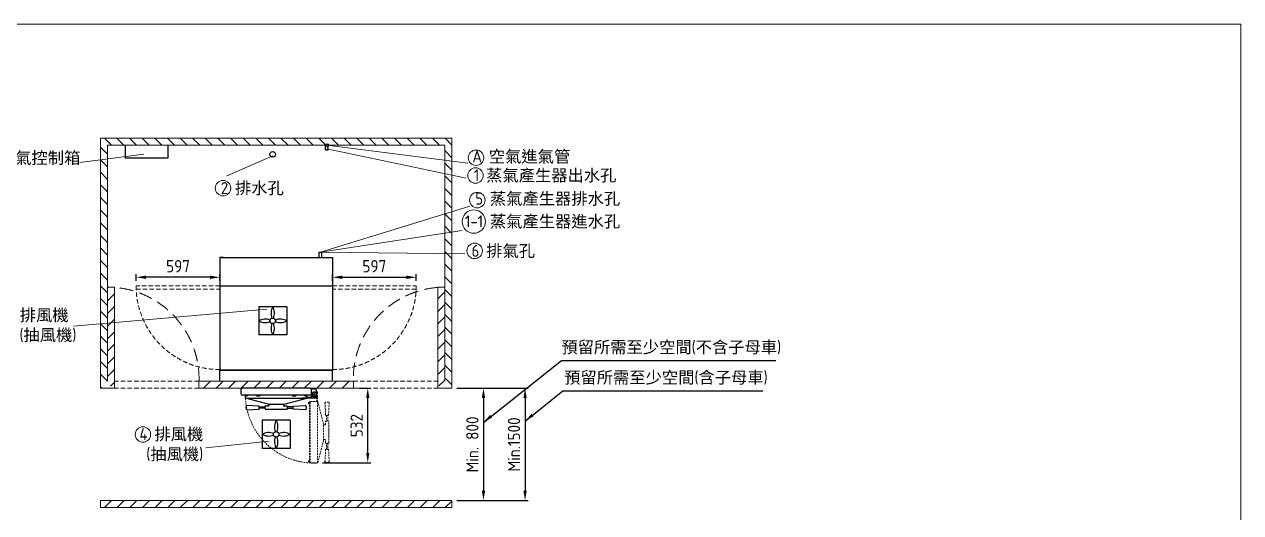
# Model space of a CAD drawing. Header units: millimetres. Extents: x -226924 to 27885, y 103 to 13773.
# Drawn here: x 19228 to 27885, y 5896 to 9373 of the extents above; entities that cross this region are included whole.
import ezdxf

# ---------------------------------------------------------------- set-up
doc = ezdxf.new("R2010")
doc.units = ezdxf.units.MM
doc.linetypes.add('HIDDEN', pattern=[9.525, 6.35, -3.175])
doc.layers.get('0').update_dxf_attribs({"lineweight": 25})
for name, color, linetype, lineweight in [('D', 3, 'Continuous', 9), ('F', 7, 'Continuous', 15), ('H', 2, 'HIDDEN', 15), ('S', 4, 'Continuous', 15)]:
    doc.layers.add(name, color=color, linetype=linetype, lineweight=lineweight)
doc.styles.get("Standard").update_dxf_attribs({"font": 'KAIU.TTF'})
doc.styles.add('STU25', font='isocp2.shx')
doc.dimstyles.new('STU25', dxfattribs={"dimscale": 35, "dimtxt": 2.5, "dimasz": 2, "dimexe": 0.6, "dimexo": 1, "dimgap": 1, "dimtad": 1, "dimdsep": 46, "dimtxsty": 'STU25', "dimcen": 2, "dimazin": 2, "dimtfac": 1, "dimtmove": 0, "dimatfit": 3, "dimfxl": 0, "dimtolj": 1, "dimtzin": 0, "dimarcsym": 0})
doc.dimstyles.new('STU25$7', dxfattribs={"dimscale": 35, "dimtxt": 2.5, "dimasz": 2, "dimexe": 1.25, "dimexo": 0.625, "dimgap": 1, "dimtad": 0, "dimdec": 4, "dimdsep": 46, "dimtxsty": 'STU25', "dimcen": 2.5, "dimazin": 2, "dimtfac": 1, "dimtdec": 4, "dimtmove": 0, "dimatfit": 3, "dimfxl": 0, "dimtolj": 1, "dimtzin": 0, "dimarcsym": 0})

# ---------------------------------------------------------------- blocks, each defined once
blk = doc.blocks.new('*D13')
at = {"layer": 'D', "color": 0, "lineweight": -2}
for p, q in [((21605.1, 6781.9), (21692.8, 6781.9)), ((21671.8, 6320), (21671.8, 6711.9)), ((21350, 6250), (21692.8, 6250))]:
    blk.add_line(p, q, dxfattribs=at)
at = {"layer": 'D', "color": 0}
for points in [[(21683.4, 6711.9), (21660.1, 6711.9), (21671.8, 6781.9)], [(21660.1, 6320), (21683.4, 6320), (21671.8, 6250)]]:
    blk.add_solid(points, dxfattribs=at)
at = {"layer": 'Defpoints', "color": 0}
for p in [(21570.1, 6781.9), (21671.8, 6781.9), (21315, 6250)]:
    blk.add_point(p, dxfattribs=at)
at = {"layer": 'D', "color": 0, "insert": (21593, 6515.9), "char_height": 87.5, "attachment_point": 5, "rotation": 90, "style": 'STU25'}
blk.add_mtext('\\A1;532', dxfattribs=at)
blk = doc.blocks.new('*D15')
at = {"layer": 'D', "color": 0, "lineweight": -2}
for p, q in [((22305.1, 6781.9), (22516.4, 6781.9)), ((22495.4, 6711.9), (22495.4, 6051.9)), ((22305.1, 5981.9), (22516.4, 5981.9))]:
    blk.add_line(p, q, dxfattribs=at)
at = {"layer": 'D', "color": 0}
for points in [[(22507, 6711.9), (22483.7, 6711.9), (22495.4, 6781.9)], [(22483.7, 6051.9), (22507, 6051.9), (22495.4, 5981.9)]]:
    blk.add_solid(points, dxfattribs=at)
at = {"layer": 'Defpoints', "color": 0}
for p in [(22270.1, 6781.9), (22270.1, 5981.9), (22495.4, 5981.9)]:
    blk.add_point(p, dxfattribs=at)
at = {"layer": 'D', "color": 0, "insert": (22416.6, 6381.9), "char_height": 87.5, "attachment_point": 5, "rotation": 90, "style": 'STU25'}
blk.add_mtext('\\A1;{\\Fisocp2.shx;Min. 800}', dxfattribs=at)
blk = doc.blocks.new('*D16')
at = {"layer": 'D', "color": 0, "lineweight": -2}
for p, q in [((22305.1, 6781.9), (22812.5, 6781.9)), ((22791.5, 6711.9), (22791.5, 6051.9)), ((22305.1, 5981.9), (22812.5, 5981.9))]:
    blk.add_line(p, q, dxfattribs=at)
at = {"layer": 'D', "color": 0}
for points in [[(22803.1, 6711.9), (22779.8, 6711.9), (22791.5, 6781.9)], [(22779.8, 6051.9), (22803.1, 6051.9), (22791.5, 5981.9)]]:
    blk.add_solid(points, dxfattribs=at)
at = {"layer": 'Defpoints', "color": 0}
for p in [(22270.1, 6781.9), (22270.1, 5981.9), (22791.5, 5981.9)]:
    blk.add_point(p, dxfattribs=at)
at = {"layer": 'D', "color": 0, "insert": (22712.7, 6381.9), "char_height": 87.5, "attachment_point": 5, "rotation": 90, "style": 'STU25'}
blk.add_mtext('\\A1;{\\Fisocp2.shx;Min.1500}', dxfattribs=at)
blk = doc.blocks.new('*D18')
at = {"layer": 'D', "color": 0, "lineweight": -2}
for p, q in [((21420.1, 7546.9), (21420.1, 7593.2)), ((21490.1, 7572.2), (21947.1, 7572.2)), ((22017.1, 7546.9), (22017.1, 7593.2))]:
    blk.add_line(p, q, dxfattribs=at)
at = {"layer": 'D', "color": 0}
for points in [[(21490.1, 7583.9), (21490.1, 7560.5), (21420.1, 7572.2)], [(21947.1, 7560.5), (21947.1, 7583.9), (22017.1, 7572.2)]]:
    blk.add_solid(points, dxfattribs=at)
at = {"layer": 'Defpoints', "color": 0}
for p in [(22017.1, 7572.2), (21420.1, 7511.9), (22017.1, 7511.9)]:
    blk.add_point(p, dxfattribs=at)
at = {"layer": 'D', "color": 0, "insert": (21718.6, 7650.9), "char_height": 87.5, "attachment_point": 5, "style": 'STU25'}
blk.add_mtext('\\A1;597', dxfattribs=at)
blk = doc.blocks.new('*D19')
at = {"layer": 'D', "color": 0, "lineweight": -2}
for p, q in [((20023.1, 7546.9), (20023.1, 7593.2)), ((20550.1, 7572.2), (20093.1, 7572.2)), ((20620.1, 7546.9), (20620.1, 7593.2))]:
    blk.add_line(p, q, dxfattribs=at)
at = {"layer": 'D', "color": 0}
for points in [[(20093.1, 7583.9), (20093.1, 7560.5), (20023.1, 7572.2)], [(20550.1, 7560.5), (20550.1, 7583.9), (20620.1, 7572.2)]]:
    blk.add_solid(points, dxfattribs=at)
at = {"layer": 'Defpoints', "color": 0}
for p in [(20023.1, 7572.2), (20023.1, 7511.9), (20620.1, 7511.9)]:
    blk.add_point(p, dxfattribs=at)
at = {"layer": 'D', "color": 0, "insert": (20321.6, 7650.9), "char_height": 87.5, "attachment_point": 5, "style": 'STU25'}
blk.add_mtext('\\A1;597', dxfattribs=at)

msp = doc.modelspace()

# ---------------------------------------------------------------- hatches: boundary and pattern name
at = {"layer": 'H', "ltscale": 5}
h = msp.add_hatch(dxfattribs=at)
h.set_pattern_fill('ANSI31', color=256, scale=20, angle=270, style=0)
h.set_pattern_definition([(315, (-41249.11, 729.344), (44.90128, 44.90128), [])])
h.paths.add_polyline_path([(22270.101, 8561.873), (22270.101, 6781.873), (22220.101, 6781.873), (22220.101, 6831.873), (22220.101, 8511.873), (19820.101, 8511.873), (19820.101, 6831.873), (19820.101, 6781.873), (19770.101, 6781.873), (19770.101, 8561.873)])
edge = h.paths.add_edge_path(flags=16)
edge.add_line((19820.101, 7501.089), (19820.101, 6831.873))
h = msp.add_hatch(dxfattribs=at)
h.set_pattern_fill('ANSI31', color=256, scale=20, style=0)
h.set_pattern_definition([(45, (-6341.956, 729.344), (-44.90128, 44.90128), [])])
h.paths.add_polyline_path([(19820.101, 7501.089), (19820.101, 6831.873), (19845.101, 6788.572), (19870.101, 6803.005), (19870.101, 7501.089)])
h = msp.add_hatch(dxfattribs=at)
h.set_pattern_fill('ANSI31', color=256, scale=20, angle=270, style=0)
h.set_pattern_definition([(225, (-211790.85, 22929.736), (-44.90128, 44.90128), [])])
h.paths.add_polyline_path([(22220.101, 7501.089), (22220.101, 6831.873), (22195.101, 6788.572), (22170.101, 6803.005), (22170.101, 7501.089)])
h = msp.add_hatch(dxfattribs=at)
h.set_pattern_fill('ANSI31', color=256, scale=20, style=0)
h.set_pattern_definition([(45, (-6341.956, 1310.95), (-44.90128, 44.90128), [])])
h.paths.add_polyline_path([(20470.101, 6831.873), (20470.101, 6781.873), (21570.101, 6781.873), (21570.101, 6831.873)])
h = msp.add_hatch(dxfattribs=at)
h.set_pattern_fill('ANSI31', color=256, scale=20, style=0)
h.set_pattern_definition([(45, (238020.17, 22995.245), (-44.90128, 44.90128), [])])
h.paths.add_polyline_path([(19770.101, 5981.873), (19770.101, 5931.873), (22270.101, 5931.873), (22270.101, 5981.873)])

# ---------------------------------------------------------------- linework, layer by layer
for p, q in [((21370.601, 8479.498), (21370.601, 8511.873)), ((21390.601, 8479.498), (21390.601, 8511.873)), ((21370.601, 8479.498), (21390.601, 8479.498)), ((20645.101, 7711.873), (20620.101, 7711.873)), ((20620.101, 7711.873), (21420.101, 7711.873)), ((20620.101, 7711.873), (20620.101, 7511.873)), ((21325.101, 7751.873), (21345.101, 7751.873)), ((21325.101, 7711.873), (21325.101, 7751.873)), ((21345.101, 7711.873), (21345.101, 7751.873)), ((21420.101, 7711.873), (21420.101, 7511.873)), ((20620.101, 7511.873), (21420.101, 7511.873)), ((20620.101, 7511.873), (20620.101, 6911.873)), ((20620.101, 7511.873), (21420.101, 7511.873)), ((21420.101, 7511.873), (21420.101, 6911.873)), ((20895.601, 7361.873), (20895.601, 7161.873)), ((21095.601, 7361.873), (20895.601, 7361.873)), ((21095.601, 7361.873), (21095.601, 7161.873)), ((21095.601, 7161.873), (20895.601, 7161.873)), ((20620.101, 6911.873), (21420.101, 6911.873)), ((20620.101, 6831.873), (20620.101, 6911.873)), ((21420.101, 6911.873), (20620.101, 6911.873)), ((21420.101, 6831.873), (21420.101, 6911.873)), ((20767.601, 6769.873), (20767.601, 6743.873)), ((21260.601, 6781.873), (20779.601, 6781.873)), ((21272.601, 6737.873), (21272.601, 6776.873)), ((21272.601, 6776.873), (21300.472, 6776.873)), ((21272.601, 6743.873), (21272.601, 6769.873)), ((21306.472, 6737.873), (21306.472, 6770.873)), ((21260.601, 6731.873), (20779.601, 6731.873)), ((20801.101, 6710.712), (20801.101, 6731.873)), ((20801.101, 6711.873), (21239.101, 6711.873)), ((20962.601, 6669.873), (20801.101, 6710.712)), ((20807.674, 6728.873), (20807.674, 6731.873)), ((20807.674, 6728.873), (20816.944, 6728.873)), ((20816.944, 6728.873), (20816.944, 6731.873)), ((20879.543, 6731.873), (20879.543, 6728.873)), ((20879.543, 6728.873), (20903.814, 6728.873)), ((20903.814, 6731.873), (20903.814, 6728.873)), ((20962.601, 6669.873), (21077.601, 6669.873)), ((20968.601, 6669.873), (20968.601, 6655.873)), ((21071.601, 6669.873), (21071.601, 6655.873)), ((21077.601, 6669.873), (21239.101, 6710.712)), ((21136.389, 6731.873), (21136.389, 6728.873)), ((21136.389, 6728.873), (21160.659, 6728.873)), ((21160.659, 6731.873), (21160.659, 6728.873)), ((21223.258, 6728.873), (21223.258, 6731.873)), ((21223.258, 6728.873), (21232.529, 6728.873)), ((21232.529, 6728.873), (21232.529, 6731.873)), ((21239.101, 6710.712), (21239.101, 6731.873)), ((21271.472, 6722.873), (21276.974, 6742.713)), ((21288.601, 6721.873), (21290.472, 6721.873)), ((20898.114, 6654.873), (20811.114, 6659.373)), ((20811.114, 6629.373), (20898.114, 6633.873)), ((20898.114, 6633.873), (20898.114, 6654.873)), ((20898.114, 6649.123), (20941.351, 6649.123)), ((20941.351, 6639.623), (20898.114, 6639.623)), ((20941.351, 6654.373), (20942.851, 6655.873)), ((20941.351, 6634.373), (20941.351, 6654.373)), ((20941.351, 6634.373), (20942.851, 6632.873)), ((20942.851, 6655.873), (20968.601, 6655.873)), ((20942.851, 6632.873), (21097.351, 6632.873)), ((21071.601, 6655.873), (21097.351, 6655.873)), ((21098.851, 6654.373), (21097.351, 6655.873)), ((21098.851, 6634.373), (21097.351, 6632.873)), ((21098.851, 6654.373), (21098.851, 6634.373)), ((21142.089, 6649.123), (21098.851, 6649.123)), ((21098.851, 6639.623), (21142.089, 6639.623)), ((21142.089, 6654.873), (21229.089, 6659.373)), ((21142.089, 6633.873), (21142.089, 6654.873)), ((21229.089, 6629.373), (21142.089, 6633.873)), ((20920.101, 6554.002), (20920.101, 6354.002)), ((21120.101, 6554.002), (20920.101, 6554.002)), ((21120.101, 6554.002), (21120.101, 6354.002)), ((21120.101, 6354.002), (20920.101, 6354.002))]:
    msp.add_line(p, q)
at = {"linetype": 'Continuous'}
for p, q in [((21306.472, 6711.873), (21205.472, 6711.873)), ((21239.101, 6717.873), (21271.472, 6717.873)), ((21271.472, 6722.873), (21271.472, 6711.873)), ((21296.472, 6751.873), (21289.019, 6751.873)), ((21306.472, 6711.873), (21306.472, 6741.873)), ((21306.472, 6711.873), (21306.472, 6739.873))]:
    msp.add_line(p, q, dxfattribs=at)
msp.add_lwpolyline([(19946.298, 8511.873), (19946.298, 8422.275), (20250.987, 8422.275), (20250.987, 8511.873)])
for centre, radius in [((21380.601, 8511.873), 10.761), ((20995.601, 8446.873), 20), ((20995.601, 7261.873), 20), ((20995.601, 7261.873), 20), ((20995.601, 7261.873), 20), ((20995.601, 7261.873), 20), ((21288.972, 6737.873), 6.45), ((21020.101, 6454.002), 20), ((21020.101, 6454.002), 20), ((21020.101, 6454.002), 20), ((21020.101, 6454.002), 20)]:
    msp.add_circle(centre, radius)
msp.add_circle((21288.972, 6737.873), 6.4, dxfattribs=at)
for centre, radius, start, end in [((21076.626, 7315.998), 93.11, 150.4818019, 201.9770324), ((20914.577, 7315.998), 93.11, 338.0229676, 29.5181981), ((20941.477, 7180.849), 93.11, 68.0229676, 119.5181981), ((21049.726, 7180.849), 93.11, 60.4818019, 111.9770324), ((20941.477, 7342.897), 93.11, 240.4818019, 291.9770324), ((21076.626, 7207.748), 93.11, 158.0229676, 209.5181981), ((20914.577, 7207.748), 93.11, 330.4818019, 21.9770324), ((21049.726, 7342.897), 93.11, 248.0229676, 299.5181981), ((20779.601, 6769.873), 12, 90, 180), ((21260.601, 6769.873), 12, 0, 90), ((21300.472, 6770.873), 6, 0, 90), ((20779.601, 6743.873), 12, 180, 270), ((21260.601, 6743.873), 12, 270, 0), ((21288.601, 6737.873), 16, 180, 270), ((21289.019, 6739.373), 12.5, 90, 164.5), ((21290.472, 6737.873), 16, 270, 0), ((20860.886, 6644.373), 55.773, 168.6471146, 191.3528854), ((20811.114, 6654.366), 5.007, 90, 168.6471146), ((20811.114, 6634.38), 5.007, 191.3528854, 275.9218723), ((21229.089, 6634.38), 5.007, 264.0781277, 348.6471146), ((21229.089, 6654.366), 5.007, 11.3528854, 90), ((21179.316, 6644.373), 55.773, 348.6471146, 11.3528854), ((21101.126, 6508.127), 93.11, 150.4818019, 201.9770324), ((20939.077, 6508.127), 93.11, 338.0229676, 29.5181981), ((20965.977, 6372.978), 93.11, 68.0229676, 119.5181981), ((20965.977, 6535.027), 93.11, 240.4818019, 291.9770324), ((21101.126, 6399.878), 93.11, 158.0229676, 209.5181981), ((20939.077, 6399.878), 93.11, 330.4818019, 21.9770324), ((21074.226, 6372.978), 93.11, 60.4818019, 111.9770324), ((21074.226, 6535.027), 93.11, 248.0229676, 299.5181981)]:
    msp.add_arc(centre, radius, start, end)
msp.add_arc((21296.472, 6741.873), 10, 0, 90, dxfattribs=at)
at = {"layer": 'D'}
for p, q in [((21380.601, 8511.873), (22383.011, 8384.782)), ((21381.54, 8487.017), (22371.411, 8278.658)), ((20079.292, 8448.77), (19622.019, 8390.135)), ((20995.601, 8437.438), (20667.93, 8294.114)), ((21335.101, 7751.873), (22397.212, 8079.387)), ((22342.633, 7906.288), (21335.101, 7751.873)), ((21335.101, 7751.873), (22363.333, 7738.236)), ((20953.526, 7345.656), (19577.835, 7224.356)), ((20969.149, 6406.208), (20518.816, 6358.344))]:
    msp.add_line(p, q, dxfattribs=at)
for centre, radius in [((22442.464, 8423.023), 55), ((22438.515, 8296.394), 55), ((20641.885, 8206.77), 55), ((22451.538, 8121.441), 55), ((22426.556, 7968.55), 82.93), ((22432.668, 7759.974), 55), ((20071.698, 6452.871), 55)]:
    msp.add_circle(centre, radius, dxfattribs=at)
at = {"layer": 'F', "color": 6}
msp.add_lwpolyline([(14699.534, 9372.996), (14699.534, 102.996), (27884.534, 102.996), (27884.534, 9372.996)], close=True, dxfattribs=at)
msp.add_lwpolyline([(14699.534, 9372.996), (14699.534, 102.996), (27884.534, 102.996), (27884.534, 9372.996)], close=True, dxfattribs=at)
at = {"layer": 'H', "ltscale": 5}
for p, q in [((20620.101, 7511.873), (20023.101, 7511.873)), ((20023.101, 7511.873), (20023.101, 7486.873)), ((20023.101, 7486.873), (20620.101, 7486.873)), ((21420.101, 7511.873), (22017.101, 7511.873)), ((22017.101, 7486.873), (21420.101, 7486.873)), ((22017.101, 7511.873), (22017.101, 7486.873)), ((20470.101, 6831.873), (19870.101, 6831.873)), ((20470.101, 6781.873), (19870.101, 6781.873)), ((21570.101, 6831.873), (22170.101, 6831.873)), ((21570.101, 6781.873), (22170.101, 6781.873))]:
    msp.add_line(p, q, dxfattribs=at)
at = {"layer": 'H'}
for p, q in [((21314.972, 6755.373), (21284.972, 6755.373)), ((21303.972, 6720.373), (21284.131, 6725.875))]:
    msp.add_line(p, q, dxfattribs=at)
at = {"layer": 'H', "ltscale": 2}
for p, q in [((21314.972, 6755.373), (21314.972, 6688.002)), ((21250.972, 6681.002), (21257.972, 6681.541)), ((21250.972, 6681.002), (21250.972, 6672.002)), ((21250.972, 6672.002), (21257.972, 6671.464)), ((21258.972, 6688.002), (21257.972, 6687.002)), ((21257.972, 6251.002), (21257.972, 6687.002)), ((21258.972, 6688.002), (21261.972, 6688.002)), ((21261.972, 6250.002), (21261.972, 6688.002)), ((21316.133, 6688.002), (21261.972, 6688.002)), ((21308.972, 6688.002), (21308.972, 6720.373)), ((21314.972, 6250.002), (21314.972, 6688.002)), ((21356.972, 6526.502), (21316.133, 6688.002)), ((21371.972, 6590.99), (21367.472, 6677.99)), ((21397.472, 6677.99), (21392.972, 6590.99)), ((21392.972, 6590.99), (21371.972, 6590.99)), ((21377.722, 6590.99), (21377.722, 6547.752)), ((21387.222, 6547.752), (21387.222, 6590.99)), ((21356.972, 6411.502), (21356.972, 6526.502)), ((21356.972, 6520.502), (21370.972, 6520.502)), ((21372.472, 6547.752), (21370.972, 6546.252)), ((21370.972, 6520.502), (21370.972, 6546.252)), ((21372.472, 6547.752), (21392.472, 6547.752)), ((21392.472, 6547.752), (21393.972, 6546.252)), ((21393.972, 6391.752), (21393.972, 6546.252)), ((21393.972, 6437.252), (21393.972, 6500.752)), ((21356.972, 6411.502), (21316.133, 6250.002)), ((21356.972, 6417.502), (21370.972, 6417.502)), ((21370.972, 6391.752), (21370.972, 6417.502)), ((21371.972, 6347.015), (21367.472, 6260.015)), ((21372.472, 6390.252), (21370.972, 6391.752)), ((21392.972, 6347.015), (21371.972, 6347.015)), ((21392.472, 6390.252), (21372.472, 6390.252)), ((21377.722, 6347.015), (21377.722, 6390.252)), ((21387.222, 6390.252), (21387.222, 6347.015)), ((21392.472, 6390.252), (21393.972, 6391.752)), ((21397.472, 6260.015), (21392.972, 6347.015)), ((21250.972, 6266.002), (21257.972, 6266.541)), ((21250.972, 6257.002), (21250.972, 6266.002)), ((21250.972, 6257.002), (21257.972, 6256.464)), ((21258.972, 6250.002), (21257.972, 6251.002)), ((21258.972, 6250.002), (21261.972, 6250.002)), ((21261.972, 6251.502), (21261.972, 6250.002)), ((21316.133, 6250.002), (21261.972, 6250.002))]:
    msp.add_line(p, q, dxfattribs=at)
at = {"layer": 'H', "linetype": 'Continuous'}
for p, q in [((21274.972, 6745.373), (21274.972, 6737.921)), ((21303.972, 6720.373), (21314.972, 6720.373))]:
    msp.add_line(p, q, dxfattribs=at)
at = {"layer": 'H', "ltscale": 15}
for centre, start, end in [((19817.49, 6848.518), 358.5407222, 85.3830663), ((22222.712, 6848.518), 94.6169337, 181.4592778)]:
    msp.add_arc(centre, 653.608, start, end, dxfattribs=at)
at = {"layer": 'H', "ltscale": 5}
for centre, start, end in [((20620.101, 7511.873), 180, 270), ((21420.101, 7511.873), 270, 0)]:
    msp.add_arc(centre, 597, start, end, dxfattribs=at)
at = {"layer": 'H'}
for centre, radius, start, end in [((21284.972, 6745.373), 10, 90, 180), ((21287.472, 6737.921), 12.5, 180, 254.5)]:
    msp.add_arc(centre, radius, start, end, dxfattribs=at)
at = {"layer": 'H', "ltscale": 2}
for centre, radius, start, end in [((21288.972, 6737.873), 488.563, 183.0505684, 273.1888753), ((21372.478, 6677.99), 5.007, 101.3528854, 180), ((21382.472, 6628.217), 55.773, 78.6471146, 101.3528854), ((21392.465, 6677.99), 5.007, 354.0781277, 78.6471146), ((21372.478, 6260.015), 5.007, 180, 258.6471146), ((21382.472, 6309.788), 55.773, 258.6471146, 281.3528854), ((21392.465, 6260.015), 5.007, 281.3528854, 5.9218723)]:
    msp.add_arc(centre, radius, start, end, dxfattribs=at)
at = {"layer": 'S'}
for p, q in [((19770.101, 8561.873), (22270.101, 8561.873)), ((19770.101, 8561.873), (19770.101, 6781.873)), ((19820.101, 8511.873), (19820.101, 6831.873)), ((19820.101, 8511.873), (22220.101, 8511.873)), ((22220.101, 8511.873), (22220.101, 6831.873)), ((22270.101, 8561.873), (22270.101, 6781.873)), ((19820.101, 7501.089), (19820.101, 6831.873)), ((19870.101, 7501.089), (19820.101, 7501.089)), ((19870.101, 6781.873), (19870.101, 7501.089)), ((22170.101, 6781.873), (22170.101, 7501.089)), ((22170.101, 7501.089), (22220.101, 7501.089)), ((19870.101, 6781.873), (19770.101, 6781.873)), ((20470.101, 6831.873), (21570.101, 6831.873)), ((20470.101, 6781.873), (20470.101, 6831.873)), ((20470.101, 6781.873), (21570.101, 6781.873)), ((21570.101, 6781.873), (21570.101, 6831.873)), ((22170.101, 6781.873), (22270.101, 6781.873)), ((19770.101, 5981.873), (22270.101, 5981.873)), ((19770.101, 5981.873), (19770.101, 5931.873)), ((22270.101, 5981.873), (22270.101, 5931.873)), ((19770.101, 5931.873), (22270.101, 5931.873))]:
    msp.add_line(p, q, dxfattribs=at)

# ---------------------------------------------------------------- texts
at = {"layer": 'D', "char_height": 85, "attachment_point": 1}
for s, insert in [('{\\Fisocp2.shx;\\C3;A \\f標楷體|b0|i0|c136|p65;空氣進氣管}', (22416.175, 8474.94)), ('{\\Fisocp2.shx;\\C3;3 \\f標楷體|b0|i0|c136|p65;電氣控制箱}', (18943.92, 8464.825)), ('{\\Fisocp2.shx;\\C3;1\\Fisocp3.shx; \\f標楷體|b0|i0|c136|p65;蒸氣產生器出水孔}', (22427.362, 8340.714)), ('{\\Fisocp2.shx;\\C3;2 \\f標楷體|b0|i0|c136|p65;排水孔}', (20625.705, 8249.622)), ('{\\Fisocp2.shx;\\C3;5 \\f標楷體|b0|i0|c136|p65;蒸氣產生器排水孔}', (22436.728, 8174.722)), ('{\\Fisocp2.shx;\\C3;1-1 \\f標楷體|b0|i0|c136|p65;蒸氣產生器進水孔}', (22363.978, 8012.633)), ('{\\Fisocp2.shx;\\C3;6 \\f標楷體|b0|i0|c136|p65;排氣孔}', (22410.827, 7803.042)), ('{\\Fisocp2.shx;\\C3;4-1 \\f標楷體|b0|i0|c136|p65;排風機\\P\\Fisocp2.shx;    (\\f標楷體|b0|i0|c136|p65;抽風機\\Fisocp2.shx;)}', (18998.644, 7345.83)), ('{\\C3;預留所需至少空間\\Fisocp2.shx;(\\f標楷體|b0|i0|c136|p65;不含子母車\\Fisocp2.shx;)}', (23049.64, 7117.306)), ('{\\C3;預留所需至少空間\\Fisocp2.shx;(\\f標楷體|b0|i0|c136|p65;含子母車\\Fisocp2.shx;)}', (23069.536, 6901.387)), ('{\\Fisocp2.shx;\\C3;4 \\f標楷體|b0|i0|c136|p65;排風機\\P\\Fisocp2.shx; (\\f標楷體|b0|i0|c136|p65;抽風機\\Fisocp2.shx;)}', (20047.085, 6498.064))]:
    msp.add_mtext(s, dxfattribs=dict(at, insert=insert))

# ---------------------------------------------------------------- dimensions: what is measured, and where the dimension line sits
at = {"layer": 'D'}
dim = msp.add_linear_dim(base=(20023.101, 7572.183), p1=(20620.101, 7511.873), p2=(20023.101, 7511.873), angle=180, dimstyle='STU25', dxfattribs=at)
dim.commit()
dim.dimension.update_dxf_attribs({"geometry": '*D19', "text_midpoint": (20321.601, 7650.933)})
dim = msp.add_linear_dim(base=(22017.101, 7572.183), p1=(21420.101, 7511.873), p2=(22017.101, 7511.873), dimstyle='STU25', dxfattribs=at)
dim.commit()
dim.dimension.update_dxf_attribs({"geometry": '*D18', "text_midpoint": (21718.601, 7650.933)})
dim = msp.add_linear_dim(base=(21671.758, 6781.873), p1=(21314.972, 6250.002), p2=(21570.101, 6781.873), angle=90, dimstyle='STU25', override={"dimdec": 0}, dxfattribs=at)
dim.commit()
dim.dimension.update_dxf_attribs({"geometry": '*D13', "text_midpoint": (21593.008, 6515.938)})
for base, text, picture, middle in [((22495.367, 5981.873), '{\\Fisocp2.shx;Min. <>}', '*D15', (22495.367, 6381.873)), ((22791.472, 5981.873), '{\\Fisocp2.shx;Min.1500}', '*D16', (22791.472, 6381.873))]:
    dim = msp.add_linear_dim(base=base, p1=(22270.101, 6781.873), p2=(22270.101, 5981.873), angle=90, text=text, dimstyle='STU25', dxfattribs=at)
    dim.commit()
    dim.dimension.update_dxf_attribs({"geometry": picture, "text_midpoint": middle, "dimtype": 160})

# ---------------------------------------------------------------- leaders
for points in [[(22495.367, 6539.246), (23050.028, 6980.734), (24575.586, 6980.734)], [(22791.472, 6548.413), (23060.244, 6764.815), (24484.547, 6764.815)]]:
    msp.add_leader(points, dimstyle='STU25$7', override={"dimgap": 1, "dimtad": 0}, dxfattribs=at)

doc.saveas('drawing.dxf')
